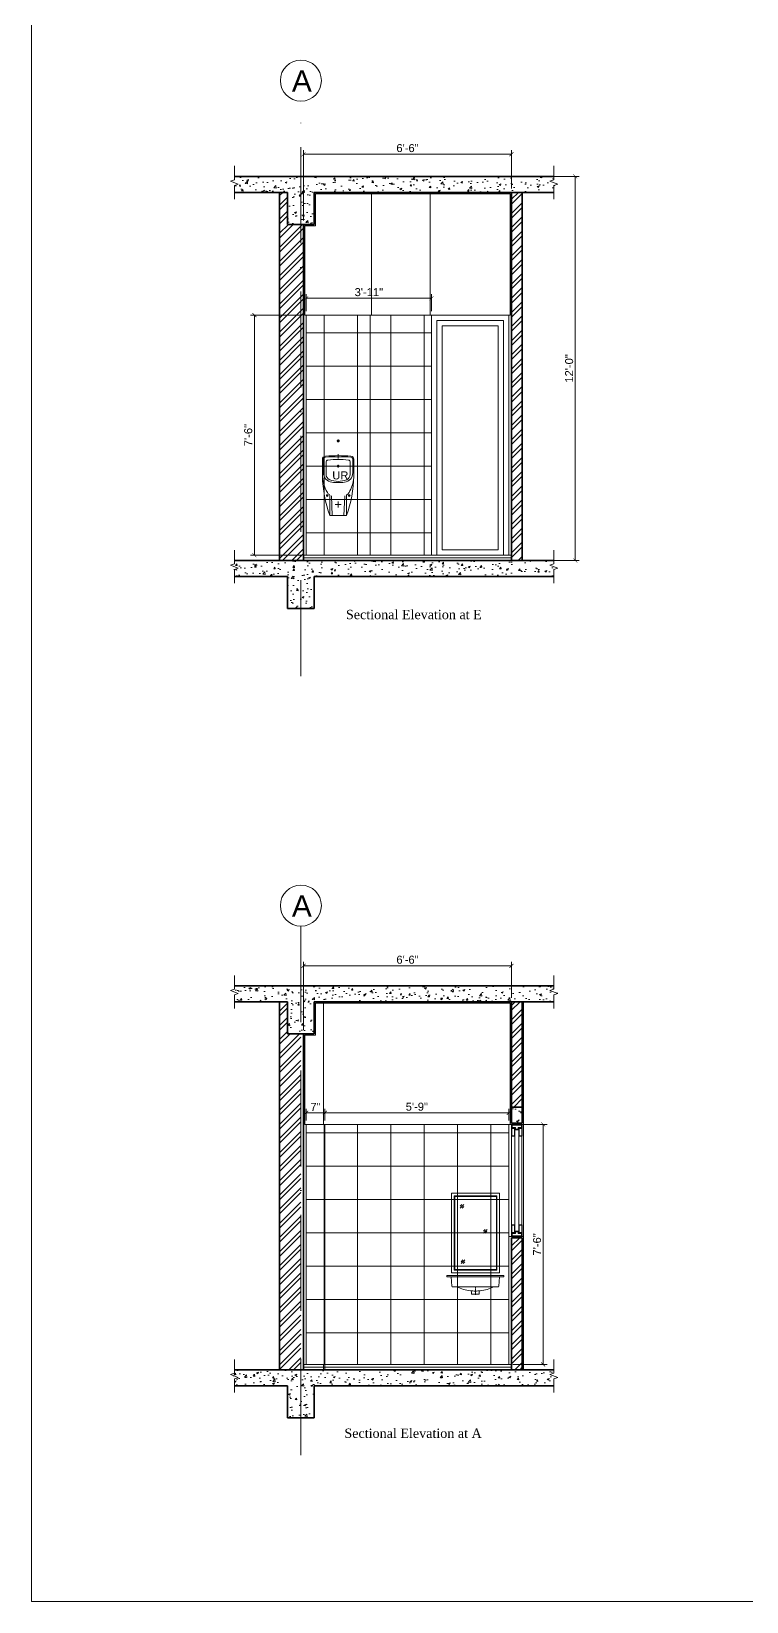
# Model space of a CAD drawing. Header units: inches. Extents: x 10755 to 33653, y -10992 to 10708.
# Drawn here: x 20419 to 20687, y 3566 to 4154 of the extents above; entities that cross this region are included whole.
import ezdxf

# ---------------------------------------------------------------- set-up
doc = ezdxf.new("R2010")
doc.units = ezdxf.units.IN
doc.header["$MEASUREMENT"] = 0
for name, pattern in [('ACAD_ISO10W100', [18, 12, -3, 0, -3]), ('AM_DIN_G_W050', [13.75, 9.75, -1.5, 1, -1.5]), ('HIDDEN', [0.375, 0.25, -0.125])]:
    doc.linetypes.add(name, pattern=pattern)
for name, color, linetype, lineweight in [('12-Dim', 4, 'Continuous', 20), ('beam in plan', 241, 'HIDDEN', 20), ('calico brown', 43, 'Continuous', 9), ('centerline', 9, 'ACAD_ISO10W100', 5), ('Dimention', 4, 'Continuous', 15), ('door', 15, 'Continuous', 18), ('fixture', 151, 'Continuous', 13), ('fixtures', 141, 'Continuous', 20), ('hatch', 33, 'Continuous', 5), ('hatch 2', 8, 'Continuous', 13), ('hatch- rcc', 252, 'Continuous', 5), ('PLASTER', 50, 'Continuous', 9), ('Text', 150, 'Continuous', 18), ('Text1', 3, 'Continuous', 18), ('wall', 1, 'Continuous', 35)]:
    doc.layers.add(name, color=color, linetype=linetype, lineweight=lineweight)
doc.layers.add('T-TEXT', color=230, linetype='Continuous')
doc.styles.add('ATTR', font='romans.shx', dxfattribs={"width": 0.8, "height": 0.7})
doc.styles.add('ordinary', font='arial.ttf')
doc.styles.get("Standard").update_dxf_attribs({"font": 'arial.ttf'})
doc.styles.add('suren', font='times.ttf', dxfattribs={"height": 4})
doc.dimstyles.new('s3', dxfattribs={"dimscale": 3, "dimtxt": 1, "dimasz": 0.5, "dimexe": 0.5, "dimexo": 0.5, "dimgap": 0.25, "dimtad": 1, "dimzin": 3, "dimdsep": 46, "dimlunit": 4, "dimtxsty": 'Standard', "dimblk": 'ARCHTICK', "dimcen": 0, "dimclrd": 256, "dimclre": 256, "dimclrt": 6, "dimadec": 0, "dimazin": 0, "dimtfac": 0.5, "dimtix": 1, "dimtmove": 1, "dimatfit": 3, "dimfxl": 0.5, "dimfrac": 1, "dimtolj": 1, "dimtzin": 0, "dimarcsym": 1})
pattern_1 = [(45, (-6571.457, -5896.172), (-2.6516504, 2.6516504), []), (45, (-6569.6893, -5896.172), (-2.6516504, 2.6516504), [])]
pattern_2 = [(50, (-6571.457, -5896.172), (7.172602, -0.6275213), [0.75, -8.25]), (355, (-6571.457, -5896.172), (-1.3875133, 7.5219213), [0.6, -6.6]), (100.451444, (-6570.8594, -5896.224), (5.7850885, 6.8944), [0.637402, -7.011421]), (46.1842, (-6571.457, -5894.172), (10.672413, -1.655193), [1.125, -12.375]), (96.63564, (-6570.568, -5894.31), (9.34662, 9.741186), [0.956103, -10.517138]), (351.18416, (-6571.457, -5894.172), (9.34662, 9.741186), [0.9, -9.9]), (21, (-6570.457, -5894.672), (5.9690705, -4.026189), [0.75, -8.25]), (326, (-6570.457, -5894.672), (2.4331533, 7.2515005), [0.6, -6.6]), (71.451445, (-6569.96, -5895.0074), (8.402224, 3.2253115), [0.637402, -7.011421]), (37.5, (-6571.457, -5896.1719), (0.12159855, 3.32893854), [0, -6.52, 0, -6.7, 0, -6.625]), (7.5, (-6571.457, -5896.172), (2.6306954, 3.9441171), [0, -3.82, 0, -6.37, 0, -2.525]), (327.5, (-6573.687, -5896.1719), (5.3382244, -0.2255487), [0, -2.5, 0, -7.8, 0, -10.35]), (317.5, (-6574.687, -5896.172), (5.8318617, 1.0010498), [0, -3.25, 0, -5.18, 0, -7.35])]
pattern_3 = [(90, (-6571.457, -5896.172), (-12.5, 3e-15), []), (180, (-6571.457, -5896.172), (-3e-15, -12.5), [])]

# ---------------------------------------------------------------- blocks, each defined once
blk = doc.blocks.new('frame')
at = {"layer": 'door'}
h = blk.add_hatch(color=256, dxfattribs=at)
h.paths.add_polyline_path([(2, 4.4), (0.75, 4.4), (0.75, 1.4), (2, 1.4)])
h.paths.add_polyline_path([(1.875, 1.525), (0.875, 1.525), (0.875, 4.275), (1.875, 4.275)], flags=16)
h.paths.add_polyline_path([(-0.75, 4.4), (-2, 4.4), (-2, 1.4), (-0.75, 1.4), (-0.75, 2)])
h.paths.add_polyline_path([(-0.875, 1.525), (-1.875, 1.525), (-1.875, 4.275), (-0.875, 4.275)], flags=16)
h = blk.add_hatch(color=256, dxfattribs=at)
h.paths.add_polyline_path([(0.75, 2), (-0.75, 2), (-0.75, 1.4), (-2, 1.4), (-2, 0), (-1.5, 0), (1.5, 0), (2, 0), (2, 1.4), (0.75, 1.4)])
h.paths.add_polyline_path([(0.5, 1.75), (0.5, 1.15), (1.75, 1.15), (1.75, 0.25), (1.5, 0.25), (-1.5, 0.25), (-1.75, 0.25), (-1.75, 1.15), (-0.5, 1.15), (-0.5, 1.75)], flags=16)
for points in [[(-0.75, 1.4), (-2, 1.4), (-2, 4.4), (-0.75, 4.4)], [(-0.875, 1.525), (-1.875, 1.525), (-1.875, 4.275), (-0.875, 4.275)], [(1.5, 0.25), (1.75, 0.25), (1.75, 1.15), (0.5, 1.15), (0.5, 1.75), (-0.5, 1.75), (-0.5, 1.15), (-1.75, 1.15), (-1.75, 0.25), (-1.5, 0.25)], [(0.75, 1.4), (2, 1.4), (2, 4.4), (0.75, 4.4)], [(0.875, 1.525), (1.875, 1.525), (1.875, 4.275), (0.875, 4.275)]]:
    blk.add_lwpolyline(points, close=True, dxfattribs=at)
blk.add_lwpolyline([(1.5, 0), (1.5, 0), (1.5, 0), (2, 0), (2, 1.4), (2, 1.4), (2, 1.4), (0.75, 1.4), (0.75, 2), (-0.75, 2), (-0.75, 1.4), (-2, 1.4), (-2, 1.4), (-2, 1.4), (-2, 0), (-1.5, 0), (-1.5, 0), (1.5, 0)], dxfattribs=at)
blk = doc.blocks.new('_ArchTick')
at = {"color": 0, "const_width": 0.15}
blk.add_lwpolyline([(-0.5, -0.5), (0.5, 0.5)], dxfattribs=at)
blk = doc.blocks.new('*D1969')
at = {"layer": 'Defpoints', "color": 0, "transparency": 16777216}
for p in [(6674.55, 6378.55), (6655.09, 6288.55), (6674.55, 6288.55)]:
    blk.add_point(p, dxfattribs=at)
at = {"layer": 'Dimention', "lineweight": -2, "transparency": 16777216}
for p, q in [((6673.05, 6378.55), (6653.59, 6378.55)), ((6655.09, 6378.55), (6655.09, 6288.55)), ((6673.05, 6288.55), (6653.59, 6288.55))]:
    blk.add_line(p, q, dxfattribs=at)
at = {"layer": 'Dimention', "lineweight": -2, "transparency": 16777216, "xscale": 1.5, "yscale": 1.5, "zscale": 1.5}
for p, rotation in [((6655.09, 6378.55), 90), ((6655.09, 6288.55), 270)]:
    blk.add_blockref('_ArchTick', p, dxfattribs=dict(at, rotation=rotation))
at = {"layer": 'Dimention', "color": 6, "transparency": 16777216, "insert": (6652.81, 6333.55), "char_height": 3, "attachment_point": 5, "rotation": 90}
blk.add_mtext('\\A1;7\'-6"', dxfattribs=at)
blk = doc.blocks.new('*D1968')
at = {"layer": 'Defpoints', "color": 0, "transparency": 16777216}
for p in [(6721.55, 6384.85), (6674.55, 6378.55), (6721.55, 6378.55)]:
    blk.add_point(p, dxfattribs=at)
at = {"layer": 'Dimention', "lineweight": -2, "transparency": 16777216}
for p, q in [((6674.55, 6380.05), (6674.55, 6386.35)), ((6674.55, 6384.85), (6721.55, 6384.85)), ((6721.55, 6380.05), (6721.55, 6386.35))]:
    blk.add_line(p, q, dxfattribs=at)
at = {"layer": 'Dimention', "lineweight": -2, "transparency": 16777216, "xscale": 1.5, "yscale": 1.5, "zscale": 1.5, "rotation": 180}
blk.add_blockref('_ArchTick', (6674.55, 6384.85), dxfattribs=at)
at = {"layer": 'Dimention', "lineweight": -2, "transparency": 16777216, "xscale": 1.5, "yscale": 1.5, "zscale": 1.5}
blk.add_blockref('_ArchTick', (6721.55, 6384.85), dxfattribs=at)
at = {"layer": 'Dimention', "color": 6, "transparency": 16777216, "insert": (6698.05, 6387.13), "char_height": 3, "attachment_point": 5}
blk.add_mtext('\\A1;3\'-11"', dxfattribs=at)
blk = doc.blocks.new('*D1971')
at = {"layer": 'Defpoints', "color": 0, "transparency": 16777216}
for p in [(6761.49, 6430.55), (6761.49, 6286.55), (6775.47, 6286.55)]:
    blk.add_point(p, dxfattribs=at)
at = {"layer": 'Dimention', "lineweight": -2, "transparency": 16777216}
for p, q in [((6762.99, 6430.55), (6776.97, 6430.55)), ((6775.47, 6430.55), (6775.47, 6286.55)), ((6762.99, 6286.55), (6776.97, 6286.55))]:
    blk.add_line(p, q, dxfattribs=at)
at = {"layer": 'Dimention', "lineweight": -2, "transparency": 16777216, "xscale": 1.5, "yscale": 1.5, "zscale": 1.5}
for p, rotation in [((6775.47, 6430.55), 90), ((6775.47, 6286.55), 270)]:
    blk.add_blockref('_ArchTick', p, dxfattribs=dict(at, rotation=rotation))
at = {"layer": 'Dimention', "color": 6, "transparency": 16777216, "insert": (6773.19, 6358.55), "char_height": 3, "attachment_point": 5, "rotation": 90}
blk.add_mtext('\\A1;12\'-0"', dxfattribs=at)
blk = doc.blocks.new('*D1970')
at = {"layer": 'Defpoints', "color": 0, "transparency": 16777216}
for p in [(6673.55, 6438.86), (6751.55, 6424.55), (6673.55, 6412.55)]:
    blk.add_point(p, dxfattribs=at)
at = {"layer": 'Dimention', "lineweight": -2, "transparency": 16777216}
for p, q in [((6673.55, 6414.05), (6673.55, 6440.36)), ((6751.55, 6438.86), (6673.55, 6438.86)), ((6751.55, 6426.05), (6751.55, 6440.36))]:
    blk.add_line(p, q, dxfattribs=at)
at = {"layer": 'Dimention', "lineweight": -2, "transparency": 16777216, "xscale": 1.5, "yscale": 1.5, "zscale": 1.5, "rotation": 180}
blk.add_blockref('_ArchTick', (6673.55, 6438.86), dxfattribs=at)
at = {"layer": 'Dimention', "lineweight": -2, "transparency": 16777216, "xscale": 1.5, "yscale": 1.5, "zscale": 1.5}
blk.add_blockref('_ArchTick', (6751.55, 6438.86), dxfattribs=at)
at = {"layer": 'Dimention', "color": 6, "transparency": 16777216, "insert": (6712.55, 6441.14), "char_height": 3, "attachment_point": 5}
blk.add_mtext('\\A1;6\'-6"', dxfattribs=at)
blk = doc.blocks.new('*D1977')
at = {"layer": 'Defpoints', "color": 0, "transparency": 16777216}
for p in [(6751.55, 6134.55), (6751.55, 6121.1), (6673.55, 6109.1)]:
    blk.add_point(p, dxfattribs=at)
at = {"layer": 'Dimention', "lineweight": -2, "transparency": 16777216}
for p, q in [((6673.55, 6110.6), (6673.55, 6136.05)), ((6751.55, 6122.6), (6751.55, 6136.05)), ((6673.55, 6134.55), (6751.55, 6134.55))]:
    blk.add_line(p, q, dxfattribs=at)
at = {"layer": 'Dimention', "lineweight": -2, "transparency": 16777216, "xscale": 1.5, "yscale": 1.5, "zscale": 1.5, "rotation": 180}
blk.add_blockref('_ArchTick', (6673.55, 6134.55), dxfattribs=at)
at = {"layer": 'Dimention', "lineweight": -2, "transparency": 16777216, "xscale": 1.5, "yscale": 1.5, "zscale": 1.5}
blk.add_blockref('_ArchTick', (6751.55, 6134.55), dxfattribs=at)
at = {"layer": 'Dimention', "color": 6, "transparency": 16777216, "insert": (6712.55, 6136.83), "char_height": 3, "attachment_point": 5}
blk.add_mtext('\\A1;6\'-6"', dxfattribs=at)
blk = doc.blocks.new('*D1982')
at = {"layer": 'Defpoints', "color": 0, "transparency": 16777216}
for p in [(6681.55, 6079.43), (6674.55, 6075.1), (6681.55, 6075.1)]:
    blk.add_point(p, dxfattribs=at)
at = {"layer": 'Dimention', "lineweight": -2, "transparency": 16777216}
for p, q in [((6674.55, 6076.6), (6674.55, 6080.93)), ((6674.55, 6079.43), (6681.55, 6079.43)), ((6681.55, 6076.6), (6681.55, 6080.93))]:
    blk.add_line(p, q, dxfattribs=at)
at = {"layer": 'Dimention', "lineweight": -2, "transparency": 16777216, "xscale": 1.5, "yscale": 1.5, "zscale": 1.5, "rotation": 180}
blk.add_blockref('_ArchTick', (6674.55, 6079.43), dxfattribs=at)
at = {"layer": 'Dimention', "lineweight": -2, "transparency": 16777216, "xscale": 1.5, "yscale": 1.5, "zscale": 1.5}
blk.add_blockref('_ArchTick', (6681.55, 6079.43), dxfattribs=at)
at = {"layer": 'Dimention', "color": 6, "transparency": 16777216, "insert": (6678.05, 6081.68), "char_height": 3, "attachment_point": 5}
blk.add_mtext('\\A1;7"', dxfattribs=at)
blk = doc.blocks.new('*D1983')
at = {"layer": 'Defpoints', "color": 0, "transparency": 16777216}
for p in [(6750.55, 6079.43), (6681.55, 6075.1), (6750.55, 6075.1)]:
    blk.add_point(p, dxfattribs=at)
at = {"layer": 'Dimention', "lineweight": -2, "transparency": 16777216}
for p, q in [((6681.55, 6076.6), (6681.55, 6080.93)), ((6681.55, 6079.43), (6750.55, 6079.43)), ((6750.55, 6076.6), (6750.55, 6080.93))]:
    blk.add_line(p, q, dxfattribs=at)
at = {"layer": 'Dimention', "lineweight": -2, "transparency": 16777216, "xscale": 1.5, "yscale": 1.5, "zscale": 1.5, "rotation": 180}
blk.add_blockref('_ArchTick', (6681.55, 6079.43), dxfattribs=at)
at = {"layer": 'Dimention', "lineweight": -2, "transparency": 16777216, "xscale": 1.5, "yscale": 1.5, "zscale": 1.5}
blk.add_blockref('_ArchTick', (6750.55, 6079.43), dxfattribs=at)
at = {"layer": 'Dimention', "color": 6, "transparency": 16777216, "insert": (6716.05, 6081.71), "char_height": 3, "attachment_point": 5}
blk.add_mtext('\\A1;5\'-9"', dxfattribs=at)
blk = doc.blocks.new('*D1984')
at = {"layer": 'Defpoints', "color": 0, "transparency": 16777216}
for p in [(6750.55, 6075.1), (6750.55, 5985.1), (6763.44, 5985.1)]:
    blk.add_point(p, dxfattribs=at)
at = {"layer": 'Dimention', "lineweight": -2, "transparency": 16777216}
for p, q in [((6752.05, 6075.1), (6764.94, 6075.1)), ((6763.44, 6075.1), (6763.44, 5985.1)), ((6752.05, 5985.1), (6764.94, 5985.1))]:
    blk.add_line(p, q, dxfattribs=at)
at = {"layer": 'Dimention', "lineweight": -2, "transparency": 16777216, "xscale": 1.5, "yscale": 1.5, "zscale": 1.5}
for p, rotation in [((6763.44, 6075.1), 90), ((6763.44, 5985.1), 270)]:
    blk.add_blockref('_ArchTick', p, dxfattribs=dict(at, rotation=rotation))
at = {"layer": 'Dimention', "color": 6, "transparency": 16777216, "insert": (6761.15, 6030.1), "char_height": 3, "attachment_point": 5, "rotation": 90}
blk.add_mtext('\\A1;7\'-6"', dxfattribs=at)
blk = doc.blocks.new('A$C51223E2A')
at = {"color": 4, "linetype": 'AM_DIN_G_W050', "ltscale": 2}
for p, q in [((-2428.13, 873.04), (-2428.13, 871.46)), ((-2428.64, 868.55), (-2427.62, 868.55)), ((-2428.13, 869.03), (-2428.13, 868.06)), ((-2432.63, 857.52), (-2431.9, 857.52)), ((-2432.27, 857.89), (-2432.27, 857.16)), ((-2429.22, 854.18), (-2427.05, 854.18)), ((-2428.13, 855.26), (-2428.13, 853.1)), ((-2423.63, 857.52), (-2424.37, 857.52)), ((-2424, 857.89), (-2424, 857.16))]:
    blk.add_line(p, q, dxfattribs=at)
for p, q in [((-2433.67, 871.11), (-2433.67, 866.03)), ((-2432.68, 870.05), (-2432.68, 865.45)), ((-2423.63, 870.05), (-2423.63, 865.45)), ((-2422.65, 871.11), (-2422.65, 866.03)), ((-2431.28, 857.55), (-2431.28, 850.04)), ((-2430.67, 857.38), (-2430.34, 850.04)), ((-2425.65, 857.38), (-2425.97, 850.04)), ((-2425.03, 857.51), (-2425.03, 850.04))]:
    blk.add_line(p, q)
blk.add_lwpolyline([(-2422.25, 871.11, 0.402131), (-2423.38, 872.29, 0.041559), (-2432.88, 872.29, 0.414214), (-2434.06, 871.11), (-2434.06, 864.81, 0.076331), (-2431.31, 850.04), (-2425.01, 850.04, 0.076331), (-2422.25, 864.81)], format="xyb", close=True)
for centre in [(-2432.27, 857.52), (-2424, 857.52)]:
    blk.add_circle(centre, 0.315)
for centre, radius, start, end in [((-2432.88, 871.11), 0.787, 90, 180), ((-2428.14, 815.01), 57.09, 85.23223, 94.75958), ((-2423.43, 871.11), 0.787, 0, 90), ((-2430.13, 866.03), 3.54, 180, 263.94307), ((-2431.9, 870.05), 0.787, 97.52056, 180), ((-2430.52, 865.45), 2.17, 180, 247.94162), ((-2428.16, 841.72), 29.36, 82.47944, 97.52056), ((-2426.19, 866.03), 3.54, 276.05693, 0), ((-2425.79, 865.45), 2.17, 292.05838, 0), ((-2424.42, 870.05), 0.787, 0, 82.47944), ((-2419.89, 865.69), 14.18, 181.10843, 209.8542), ((-2428.24, 871.06), 8.22, 247.94162, 270.96715), ((-2428.41, 882.21), 19.81, 263.94307, 270.72765), ((-2428.07, 871.06), 8.22, 269.03285, 292.05838), ((-2427.91, 882.21), 19.81, 269.27235, 276.05693), ((-2436.38, 865.69), 14.18, 330.1458, 354.19565), ((-2429.44, 860.54), 3.34, 214.95724, 233.322), ((-2431.68, 857.55), 0.394, 0, 53.322), ((-2424.64, 857.51), 0.394, 125.74788, 180), ((-2426.82, 860.54), 3.34, 305.74788, 325.04276)]:
    blk.add_arc(centre, radius, start, end)
blk.add_ellipse((-2428.13, 868.55), major_axis=(-0.394, 0), ratio=0.930625)
blk = doc.blocks.new('A$C51BE29FE')
for p, q in [((0, 0), (462, 0)), ((55, -95), (408, -95))]:
    blk.add_line(p, q)
at = {"color": 4, "linetype": 'AM_DIN_G_W050', "ltscale": 2}
blk.add_line((231, -90), (231, -171), dxfattribs=at)
blk.add_lwpolyline([(462, 0), (504, 0), (504, 8, 0.414214), (497, 15), (-34, 15, 0.414214), (-41, 8), (-41, 0), (0, 0), (8, -89, 0.388879), (15, -95), (55, -95, 0.08326), (185, -132, -0.381335), (194, -142), (196, -165), (267, -165), (269, -142, -0.381335), (278, -132, 0.08326), (408, -95), (448, -95, 0.388879), (455, -89)], format="xyb", close=True)
for start, end in [(263.4944, 270), (270, 276.5056)]:
    blk.add_arc((231, 274), 409, start, end)
blk = doc.blocks.new('A$C73A77BFC')
at = {"layer": 'door'}
h = blk.add_hatch(color=256, dxfattribs=at)
h.paths.add_polyline_path([(181.345, 176.925), (182.845, 176.925), (182.845, 177.525), (184.095, 177.525), (184.095, 178.925), (183.595, 178.925), (180.595, 178.925), (180.095, 178.925), (180.095, 177.525), (181.345, 177.525)])
h.paths.add_polyline_path([(181.595, 177.175), (181.595, 177.775), (180.345, 177.775), (180.345, 178.675), (180.595, 178.675), (183.595, 178.675), (183.845, 178.675), (183.845, 177.775), (182.595, 177.775), (182.595, 177.175)], flags=16)
h = blk.add_hatch(color=256, dxfattribs=at)
h.paths.add_polyline_path([(180.095, 174.525), (181.345, 174.525), (181.345, 177.525), (180.095, 177.525)])
h.paths.add_polyline_path([(180.22, 177.4), (181.22, 177.4), (181.22, 174.65), (180.22, 174.65)], flags=16)
h.paths.add_polyline_path([(182.845, 174.525), (184.095, 174.525), (184.095, 177.525), (182.845, 177.525), (182.845, 176.925)])
h.paths.add_polyline_path([(182.97, 177.4), (183.97, 177.4), (183.97, 174.65), (182.97, 174.65)], flags=16)
h = blk.add_hatch(color=256, dxfattribs=at)
h.paths.add_polyline_path([(180.095, 141.325), (181.345, 141.325), (181.345, 138.325), (180.095, 138.325)])
h.paths.add_polyline_path([(180.22, 138.45), (181.22, 138.45), (181.22, 141.2), (180.22, 141.2)], flags=16)
h.paths.add_polyline_path([(182.845, 141.325), (184.095, 141.325), (184.095, 138.325), (182.845, 138.325), (182.845, 138.925)])
h.paths.add_polyline_path([(182.97, 138.45), (183.97, 138.45), (183.97, 141.2), (182.97, 141.2)], flags=16)
h = blk.add_hatch(color=256, dxfattribs=at)
h.paths.add_polyline_path([(181.345, 138.925), (182.845, 138.925), (182.845, 138.325), (184.095, 138.325), (184.095, 136.925), (183.595, 136.925), (180.595, 136.925), (180.095, 136.925), (180.095, 138.325), (181.345, 138.325)])
h.paths.add_polyline_path([(181.595, 138.675), (181.595, 138.075), (180.345, 138.075), (180.345, 137.175), (180.595, 137.175), (183.595, 137.175), (183.845, 137.175), (183.845, 138.075), (182.595, 138.075), (182.595, 138.675)], flags=16)
at = {"layer": 'hatch'}
h = blk.add_hatch(dxfattribs=at)
h.set_pattern_fill('ANSI37', color=256, scale=100, angle=45)
h.set_pattern_definition(pattern_3)
h.paths.add_polyline_path([(103.095, 482.383), (150.094, 482.383), (150.094, 392.383), (103.095, 392.383)])
h = blk.add_hatch(dxfattribs=at)
h.set_pattern_fill('ANSI37', color=256, scale=100, angle=45)
h.set_pattern_definition(pattern_3)
h.paths.add_polyline_path([(103.095, 178.925), (179.094, 178.925), (179.094, 88.925), (103.095, 88.925)])
at = {"layer": 'hatch 2', "linetype": 'Continuous', "ltscale": 30}
h = blk.add_hatch(dxfattribs=at)
h.set_pattern_fill('ANSI32', color=256, scale=10, style=0)
h.set_pattern_definition(pattern_1)
h.paths.add_polyline_path([(101.095, 516.383), (96.095, 516.383), (96.095, 528.383), (93.095, 528.383), (93.095, 390.383), (101.095, 390.383)])
h = blk.add_hatch(dxfattribs=at)
h.set_pattern_fill('ANSI32', color=256, scale=10, style=0)
h.set_pattern_definition(pattern_1)
h.paths.add_polyline_path([(184.095, 528.383), (180.095, 528.383), (180.095, 390.383), (184.095, 390.383)])
h = blk.add_hatch(dxfattribs=at)
h.set_pattern_fill('ANSI32', color=256, scale=10, style=0)
h.set_pattern_definition(pattern_1)
h.paths.add_polyline_path([(102.095, 516.383), (101.095, 516.383), (101.095, 390.383), (102.095, 390.383)])
h = blk.add_hatch(dxfattribs=at)
h.set_pattern_fill('ANSI32', color=256, scale=10, style=0)
h.set_pattern_definition(pattern_1)
h.paths.add_polyline_path([(101.095, 212.925), (96.095, 212.925), (96.095, 224.925), (93.095, 224.925), (93.095, 86.925), (101.095, 86.925)])
h = blk.add_hatch(dxfattribs=at)
h.set_pattern_fill('ANSI32', color=256, scale=10, style=0)
h.set_pattern_definition(pattern_1)
h.paths.add_polyline_path([(184.095, 224.925), (180.095, 224.925), (180.095, 185.425), (184.095, 185.425)])
h = blk.add_hatch(dxfattribs=at)
h.set_pattern_fill('ANSI32', color=256, scale=10, style=0)
h.set_pattern_definition(pattern_1)
h.paths.add_polyline_path([(184.095, 136.425), (180.095, 136.425), (180.095, 86.925), (184.095, 86.925)])
at = {"layer": 'hatch- rcc'}
h = blk.add_hatch(dxfattribs=at)
h.set_pattern_fill('AR-CONC', color=256, style=0)
h.set_pattern_definition(pattern_2)
h.paths.add_polyline_path([(101.095, 534.383), (76.134, 534.383), (76.134, 533.113), (74.651, 532.573), (77.618, 531.493), (76.134, 530.953), (76.134, 528.383), (96.095, 528.383), (96.095, 516.383), (101.095, 516.383)])
h = blk.add_hatch(dxfattribs=at)
h.set_pattern_fill('AR-CONC', color=256, style=0)
h.set_pattern_definition(pattern_2)
h.paths.add_polyline_path([(106.095, 528.383), (195.98, 528.383), (195.98, 530.953), (197.464, 531.493), (194.496, 532.573), (195.98, 533.113), (195.98, 534.383), (101.095, 534.383), (101.095, 516.383), (106.095, 516.383)])
h = blk.add_hatch(dxfattribs=at)
h.set_pattern_fill('AR-CONC', color=256, style=0)
h.set_pattern_definition(pattern_2)
h.paths.add_polyline_path([(101.095, 390.383), (76.134, 390.383), (76.134, 389.113), (74.651, 388.573), (77.618, 387.493), (76.134, 386.953), (76.134, 384.383), (96.095, 384.383), (96.095, 372.383), (101.095, 372.383)])
h = blk.add_hatch(dxfattribs=at)
h.set_pattern_fill('AR-CONC', color=256, style=0)
h.set_pattern_definition(pattern_2)
h.paths.add_polyline_path([(101.095, 390.383), (101.095, 372.383), (106.095, 372.383), (106.095, 384.383), (195.98, 384.383), (195.98, 388.033), (194.496, 388.573), (195.98, 389.113), (195.98, 390.383)])
h = blk.add_hatch(dxfattribs=at)
h.set_pattern_fill('AR-CONC', color=256, style=0)
h.set_pattern_definition(pattern_2)
h.paths.add_polyline_path([(76.134, 230.925), (76.134, 229.655), (74.651, 229.115), (77.618, 228.035), (76.134, 227.495), (76.134, 224.925), (96.095, 224.925), (96.095, 212.925), (101.095, 212.925), (101.095, 230.925)])
h = blk.add_hatch(dxfattribs=at)
h.set_pattern_fill('AR-CONC', color=256, style=0)
h.set_pattern_definition(pattern_2)
h.paths.add_polyline_path([(195.98, 227.495), (197.464, 228.035), (194.496, 229.115), (195.98, 229.655), (195.98, 230.925), (101.095, 230.925), (101.095, 212.925), (106.095, 212.925), (106.095, 224.925), (195.98, 224.925)])
h = blk.add_hatch(dxfattribs=at)
h.set_pattern_fill('AR-CONC', color=256, style=0)
h.set_pattern_definition(pattern_2)
h.paths.add_polyline_path([(184.095, 185.425), (180.095, 185.425), (180.095, 179.425), (184.095, 179.425)])
h = blk.add_hatch(dxfattribs=at)
h.set_pattern_fill('AR-CONC', color=256, style=0)
h.set_pattern_definition(pattern_2)
h.paths.add_polyline_path([(76.134, 86.925), (76.134, 85.655), (74.651, 85.115), (77.618, 84.035), (76.134, 83.495), (76.134, 80.925), (96.095, 80.925), (96.095, 68.925), (101.095, 68.925), (101.095, 86.925)])
h = blk.add_hatch(dxfattribs=at)
h.set_pattern_fill('AR-CONC', color=256, style=0)
h.set_pattern_definition(pattern_2)
h.paths.add_polyline_path([(101.095, 86.925), (101.095, 68.925), (106.095, 68.925), (106.095, 80.925), (195.98, 80.925), (195.98, 83.495), (197.464, 84.035), (194.496, 85.115), (195.98, 85.655), (195.98, 86.925)])
at = {"color": 4, "linetype": 'AM_DIN_G_W050', "ltscale": 2}
for p, q in [((115.095, 435.67), (115.095, 434.701)), ((114.583, 435.185), (115.607, 435.185))]:
    blk.add_line(p, q, dxfattribs=at)
blk.add_ellipse((115.095, 435.185), major_axis=(-0.394, 0), ratio=0.9306253)
at = {"layer": '12-Dim', "linetype": 'Continuous'}
for points in [[(76.134, 538.271), (76.134, 533.113), (74.651, 532.573), (77.618, 531.493), (76.134, 530.953), (76.134, 525.812)], [(195.98, 538.271), (195.98, 533.113), (194.496, 532.573), (197.464, 531.493), (195.98, 530.953), (195.98, 525.812)], [(76.134, 394.271), (76.134, 389.113), (74.651, 388.573), (77.618, 387.493), (76.134, 386.953), (76.134, 381.812)], [(195.98, 394.271), (195.98, 389.113), (194.496, 388.573), (197.464, 387.493), (195.98, 386.953), (195.98, 381.812)], [(76.134, 234.814), (76.134, 229.655), (74.651, 229.115), (77.618, 228.035), (76.134, 227.495), (76.134, 222.354)], [(195.98, 234.814), (195.98, 229.655), (194.496, 229.115), (197.464, 228.035), (195.98, 227.495), (195.98, 222.354)], [(76.134, 90.814), (76.134, 85.655), (74.651, 85.115), (77.618, 84.035), (76.134, 83.495), (76.134, 78.354)], [(195.98, 90.814), (195.98, 85.655), (194.496, 85.115), (197.464, 84.035), (195.98, 83.495), (195.98, 78.354)]]:
    blk.add_lwpolyline(points, dxfattribs=at)
at = {"layer": 'calico brown'}
for p, q in [((150.094, 482.383), (103.095, 482.383)), ((150.094, 178.925), (103.095, 178.925))]:
    blk.add_line(p, q, dxfattribs=at)
for points in [[(103.095, 482.383), (150.094, 482.383), (150.094, 392.383), (103.095, 392.383)], [(103.095, 178.925), (179.094, 178.925), (179.094, 88.925), (103.095, 88.925)]]:
    blk.add_lwpolyline(points, close=True, dxfattribs=at)
at = {"layer": 'centerline', "ltscale": 3}
for p, q in [((101.095, 347.029), (101.095, 562.599)), ((101.095, 253.259), (101.095, 52.685))]:
    blk.add_line(p, q, dxfattribs=at)
at = {"layer": 'centerline', "linetype": 'Continuous'}
for centre in [(101.095, 570.296), (101.095, 260.956)]:
    blk.add_circle(centre, 7.697, dxfattribs=at)
at = {"layer": 'Dimention'}
for p, q in [((179.094, 392.383), (179.094, 476.383)), ((160.875, 148.208), (161.529, 148.862)), ((160.894, 147.519), (162.255, 148.881)), ((161.582, 147.501), (162.236, 148.155)), ((169.546, 138.884), (170.2, 139.538)), ((169.565, 138.195), (170.926, 139.557)), ((170.254, 138.177), (170.908, 138.831)), ((161.245, 127.429), (161.899, 128.083)), ((161.264, 126.741), (162.625, 128.102)), ((161.952, 126.722), (162.606, 127.376))]:
    blk.add_line(p, q, dxfattribs=at)
blk.add_lwpolyline([(0, 655.312), (1225.606, 655.312), (1225.606, 0), (0, 0)], close=True, dxfattribs=at)
at = {"layer": 'door'}
for p, q in [((180.095, 174.525), (180.095, 141.325)), ((181.345, 174.525), (181.345, 141.325)), ((182.845, 174.525), (182.845, 141.325)), ((183.97, 174.65), (183.97, 141.325))]:
    blk.add_line(p, q, dxfattribs=at)
for points in [[(150.094, 392.383), (150.094, 482.383), (179.094, 482.383), (179.094, 392.383), (150.094, 392.383)], [(180.095, 174.525), (180.095, 178.925), (184.095, 178.925)], [(180.095, 174.525), (181.345, 174.525), (181.345, 177.525)], [(181.345, 177.525), (180.095, 177.525), (180.095, 177.525)], [(180.595, 178.925), (180.595, 178.925)], [(181.345, 176.925), (182.845, 176.925)], [(184.095, 174.525), (182.845, 174.525), (182.845, 177.525)], [(182.845, 177.525), (184.095, 177.525), (184.095, 177.525)], [(183.595, 178.925), (183.595, 178.925)], [(184.095, 178.925), (184.095, 174.525)], [(180.095, 141.325), (181.345, 141.325), (181.345, 138.325)], [(180.095, 141.325), (180.095, 136.925), (184.095, 136.925)], [(184.095, 141.325), (182.845, 141.325), (182.845, 138.325)], [(184.095, 136.925), (184.095, 141.325)], [(181.345, 138.325), (180.095, 138.325), (180.095, 138.325)], [(180.595, 136.925), (180.595, 136.925)], [(181.345, 138.925), (182.845, 138.925)], [(182.845, 138.325), (184.095, 138.325), (184.095, 138.325)], [(183.595, 136.925), (183.595, 136.925)]]:
    blk.add_lwpolyline(points, dxfattribs=at)
for points in [[(152.094, 392.383), (152.094, 480.383), (177.094, 480.383), (177.094, 392.383)], [(154.094, 394.383), (154.094, 478.383), (175.094, 478.383), (175.094, 394.383)], [(181.22, 177.4), (180.22, 177.4), (180.22, 174.65), (181.22, 174.65)], [(183.845, 177.775), (182.595, 177.775), (182.595, 177.175), (181.595, 177.175), (181.595, 177.775), (180.345, 177.775), (180.345, 178.675), (183.845, 178.675)], [(182.97, 177.4), (183.97, 177.4), (183.97, 174.65), (182.97, 174.65)], [(181.22, 138.45), (180.22, 138.45), (180.22, 141.2), (181.22, 141.2)], [(183.845, 138.075), (182.595, 138.075), (182.595, 138.675), (181.595, 138.675), (181.595, 138.075), (180.345, 138.075), (180.345, 137.175), (183.845, 137.175)], [(182.97, 138.45), (183.97, 138.45), (183.97, 141.2), (182.97, 141.2)]]:
    blk.add_lwpolyline(points, close=True, dxfattribs=at)
at = {"layer": 'fixtures', "ltscale": 25}
for points in [[(175.635, 123.325), (157.644, 123.325), (157.644, 153.121), (175.635, 153.121)], [(174.635, 124.325), (158.644, 124.325), (158.644, 152.121), (174.635, 152.121)], [(174.435, 124.525), (158.844, 124.525), (158.844, 151.921), (174.435, 151.921)]]:
    blk.add_lwpolyline(points, close=True, dxfattribs=at)
at = {"layer": 'PLASTER', "linetype": 'Continuous', "ltscale": 30}
for p, q in [((179.595, 527.883), (106.595, 527.883)), ((106.595, 515.883), (106.595, 527.883)), ((127.594, 482.383), (127.594, 527.883)), ((149.594, 482.383), (149.594, 527.883)), ((179.595, 482.383), (179.595, 527.883)), ((102.595, 515.883), (102.595, 482.383)), ((106.595, 515.883), (102.595, 515.883)), ((103.095, 482.383), (102.595, 482.383)), ((103.095, 482.383), (103.095, 392.383)), ((127.094, 392.383), (127.094, 482.383)), ((179.094, 482.383), (179.595, 482.383)), ((180.095, 392.383), (102.095, 392.383)), ((180.095, 391.383), (102.095, 391.383)), ((179.595, 224.425), (106.595, 224.425)), ((106.595, 212.425), (106.595, 224.425)), ((109.595, 224.425), (109.595, 178.925)), ((179.595, 178.925), (179.595, 224.425)), ((184.595, 178.925), (184.595, 224.925)), ((102.595, 212.425), (102.595, 178.925)), ((106.595, 212.425), (102.595, 212.425)), ((103.095, 178.925), (102.595, 178.925)), ((103.095, 178.925), (103.095, 88.925)), ((110.095, 178.925), (110.095, 86.925)), ((179.094, 178.925), (179.595, 178.925)), ((179.094, 178.925), (179.094, 88.925)), ((184.595, 178.925), (179.595, 178.925)), ((184.595, 136.925), (184.595, 178.925)), ((184.595, 136.925), (179.094, 136.925)), ((184.595, 86.925), (184.595, 136.925)), ((180.095, 88.925), (102.095, 88.925)), ((109.595, 88.925), (109.595, 86.925)), ((180.095, 87.925), (102.095, 87.925))]:
    blk.add_line(p, q, dxfattribs=at)
at = {"layer": 'wall', "linetype": 'Continuous', "ltscale": 30}
for p, q in [((195.98, 534.383), (76.134, 534.383)), ((96.095, 528.383), (76.134, 528.383)), ((93.095, 528.383), (93.095, 390.383)), ((96.095, 516.383), (96.095, 528.383)), ((195.98, 528.383), (106.095, 528.383)), ((106.095, 516.383), (106.095, 528.383)), ((180.095, 390.383), (180.095, 528.383)), ((184.095, 390.383), (184.095, 528.383)), ((106.095, 516.383), (96.095, 516.383)), ((102.095, 516.383), (102.095, 390.383)), ((195.98, 390.383), (76.134, 390.383)), ((96.095, 384.383), (76.134, 384.383)), ((96.095, 372.383), (96.095, 384.383)), ((195.98, 384.383), (106.095, 384.383)), ((106.095, 372.383), (106.095, 384.383)), ((106.095, 372.383), (96.095, 372.383)), ((195.98, 230.925), (76.134, 230.925)), ((96.095, 224.925), (76.134, 224.925)), ((93.095, 224.925), (93.095, 86.925)), ((96.095, 212.925), (96.095, 224.925)), ((195.98, 224.925), (106.095, 224.925)), ((106.095, 212.925), (106.095, 224.925)), ((180.095, 179.425), (180.095, 224.925)), ((184.095, 179.425), (184.095, 224.925)), ((106.095, 212.925), (96.095, 212.925)), ((102.095, 212.925), (102.095, 86.925)), ((184.095, 185.425), (180.095, 185.425)), ((184.095, 179.425), (180.095, 179.425)), ((180.095, 86.925), (180.095, 136.425)), ((184.095, 136.425), (180.095, 136.425)), ((184.095, 86.925), (184.095, 136.425)), ((195.98, 86.925), (76.134, 86.925)), ((96.095, 80.925), (76.134, 80.925)), ((96.095, 68.925), (96.095, 80.925)), ((195.98, 80.925), (106.095, 80.925)), ((106.095, 68.925), (106.095, 80.925)), ((106.095, 68.925), (96.095, 68.925))]:
    blk.add_line(p, q, dxfattribs=at)
at = {"layer": 'door', "rotation": 180}
blk.add_blockref('frame', (182.095, 178.925), dxfattribs=at)
at = {"layer": 'door', "xscale": -1}
blk.add_blockref('frame', (182.095, 136.925), dxfattribs=at)
at = {"layer": 'fixture', "ltscale": 25}
blk.add_blockref('A$C51223E2A', (2543.227, -442.816), dxfattribs=at)
at = {"layer": 'fixtures', "ltscale": 25, "xscale": -0.03926605504602776, "yscale": 0.03926605504602776, "zscale": 0.03926605504602776}
blk.add_blockref('A$C51BE29FE', (175.635, 121.736), dxfattribs=at)
at = {"style": 'ATTR', "width": 0.8, "flags": 9}
blk.add_attdef('ESTCODE', (115.095, 879.654), '', height=0.626, rotation=180, dxfattribs=at)
at = {"style": 'ATTR', "text_generation_flag": 4, "width": 0.8, "flags": 9}
blk.add_attdef('ESTCODE', (115.095, 835.661), '', height=0.626, rotation=180, dxfattribs=at)
at = {"layer": 'T-TEXT', "ltscale": 100, "char_height": 8, "width": 12.94397, "attachment_point": 7, "style": 'suren'}
for insert in [(97.726, 566.162), (97.726, 256.822)]:
    blk.add_mtext('{\\fArial|b0|i0|c0|p34;A}', dxfattribs=dict(at, insert=insert))
at = {"layer": 'Text', "ltscale": 50, "char_height": 3.49999, "width": 66.60799, "attachment_point": 9}
for s, insert in [('{\\fTimes New Roman|b0|i0|c0|p18;Sectional Elevation at E}', (168.939, 368.304)), ('{\\fTimes New Roman|b0|i0|c0|p18;Sectional Elevation at A}', (168.939, 61.328))]:
    blk.add_mtext(s, dxfattribs=dict(at, insert=insert))
at = {"layer": 'Text1', "lineweight": -2, "ltscale": 0.5, "insert": (112.868, 423.763), "char_height": 3, "width": 98.2279, "attachment_point": 1, "style": 'ordinary'}
blk.add_mtext('UR', dxfattribs=at)
at = {"layer": 'Dimention'}
for base, p1, p2, picture, middle in [((102.095, 542.69), (180.095, 528.383), (102.095, 516.383), '*D1970', (141.095, 544.971)), ((150.094, 488.675), (103.095, 482.383), (150.094, 482.383), '*D1968', (126.595, 490.958)), ((180.095, 238.375), (102.095, 212.925), (180.095, 224.925), '*D1977', (141.095, 240.657)), ((110.095, 183.26), (103.095, 178.925), (110.095, 178.925), '*D1982', (106.595, 185.51)), ((179.094, 183.26), (110.095, 178.925), (179.094, 178.925), '*D1983', (144.595, 185.541))]:
    dim = blk.add_linear_dim(base=base, p1=p1, p2=p2, dimstyle='s3', dxfattribs=at)
    dim.commit()
    dim.dimension.update_dxf_attribs({"geometry": picture, "text_midpoint": middle, "insert": (-6571.457, -5896.172)})
for base, p1, p2, picture, middle in [((204.013, 390.383), (190.03, 534.383), (190.03, 390.383), '*D1971', (201.731, 462.383)), ((83.634, 392.383), (103.095, 482.383), (103.095, 392.383), '*D1969', (81.353, 437.383)), ((191.979, 88.925), (179.094, 178.925), (179.094, 88.925), '*D1984', (189.697, 133.925))]:
    dim = blk.add_linear_dim(base=base, p1=p1, p2=p2, angle=90, dimstyle='s3', dxfattribs=at)
    dim.commit()
    dim.dimension.update_dxf_attribs({"geometry": picture, "text_midpoint": middle, "insert": (-6571.457, -5896.172)})

msp = doc.modelspace()

# ---------------------------------------------------------------- block references
at = {"layer": 'beam in plan'}
msp.add_blockref('A$C73A77BFC', (20418.68, 3565.584), dxfattribs=at)

doc.saveas('drawing.dxf')
